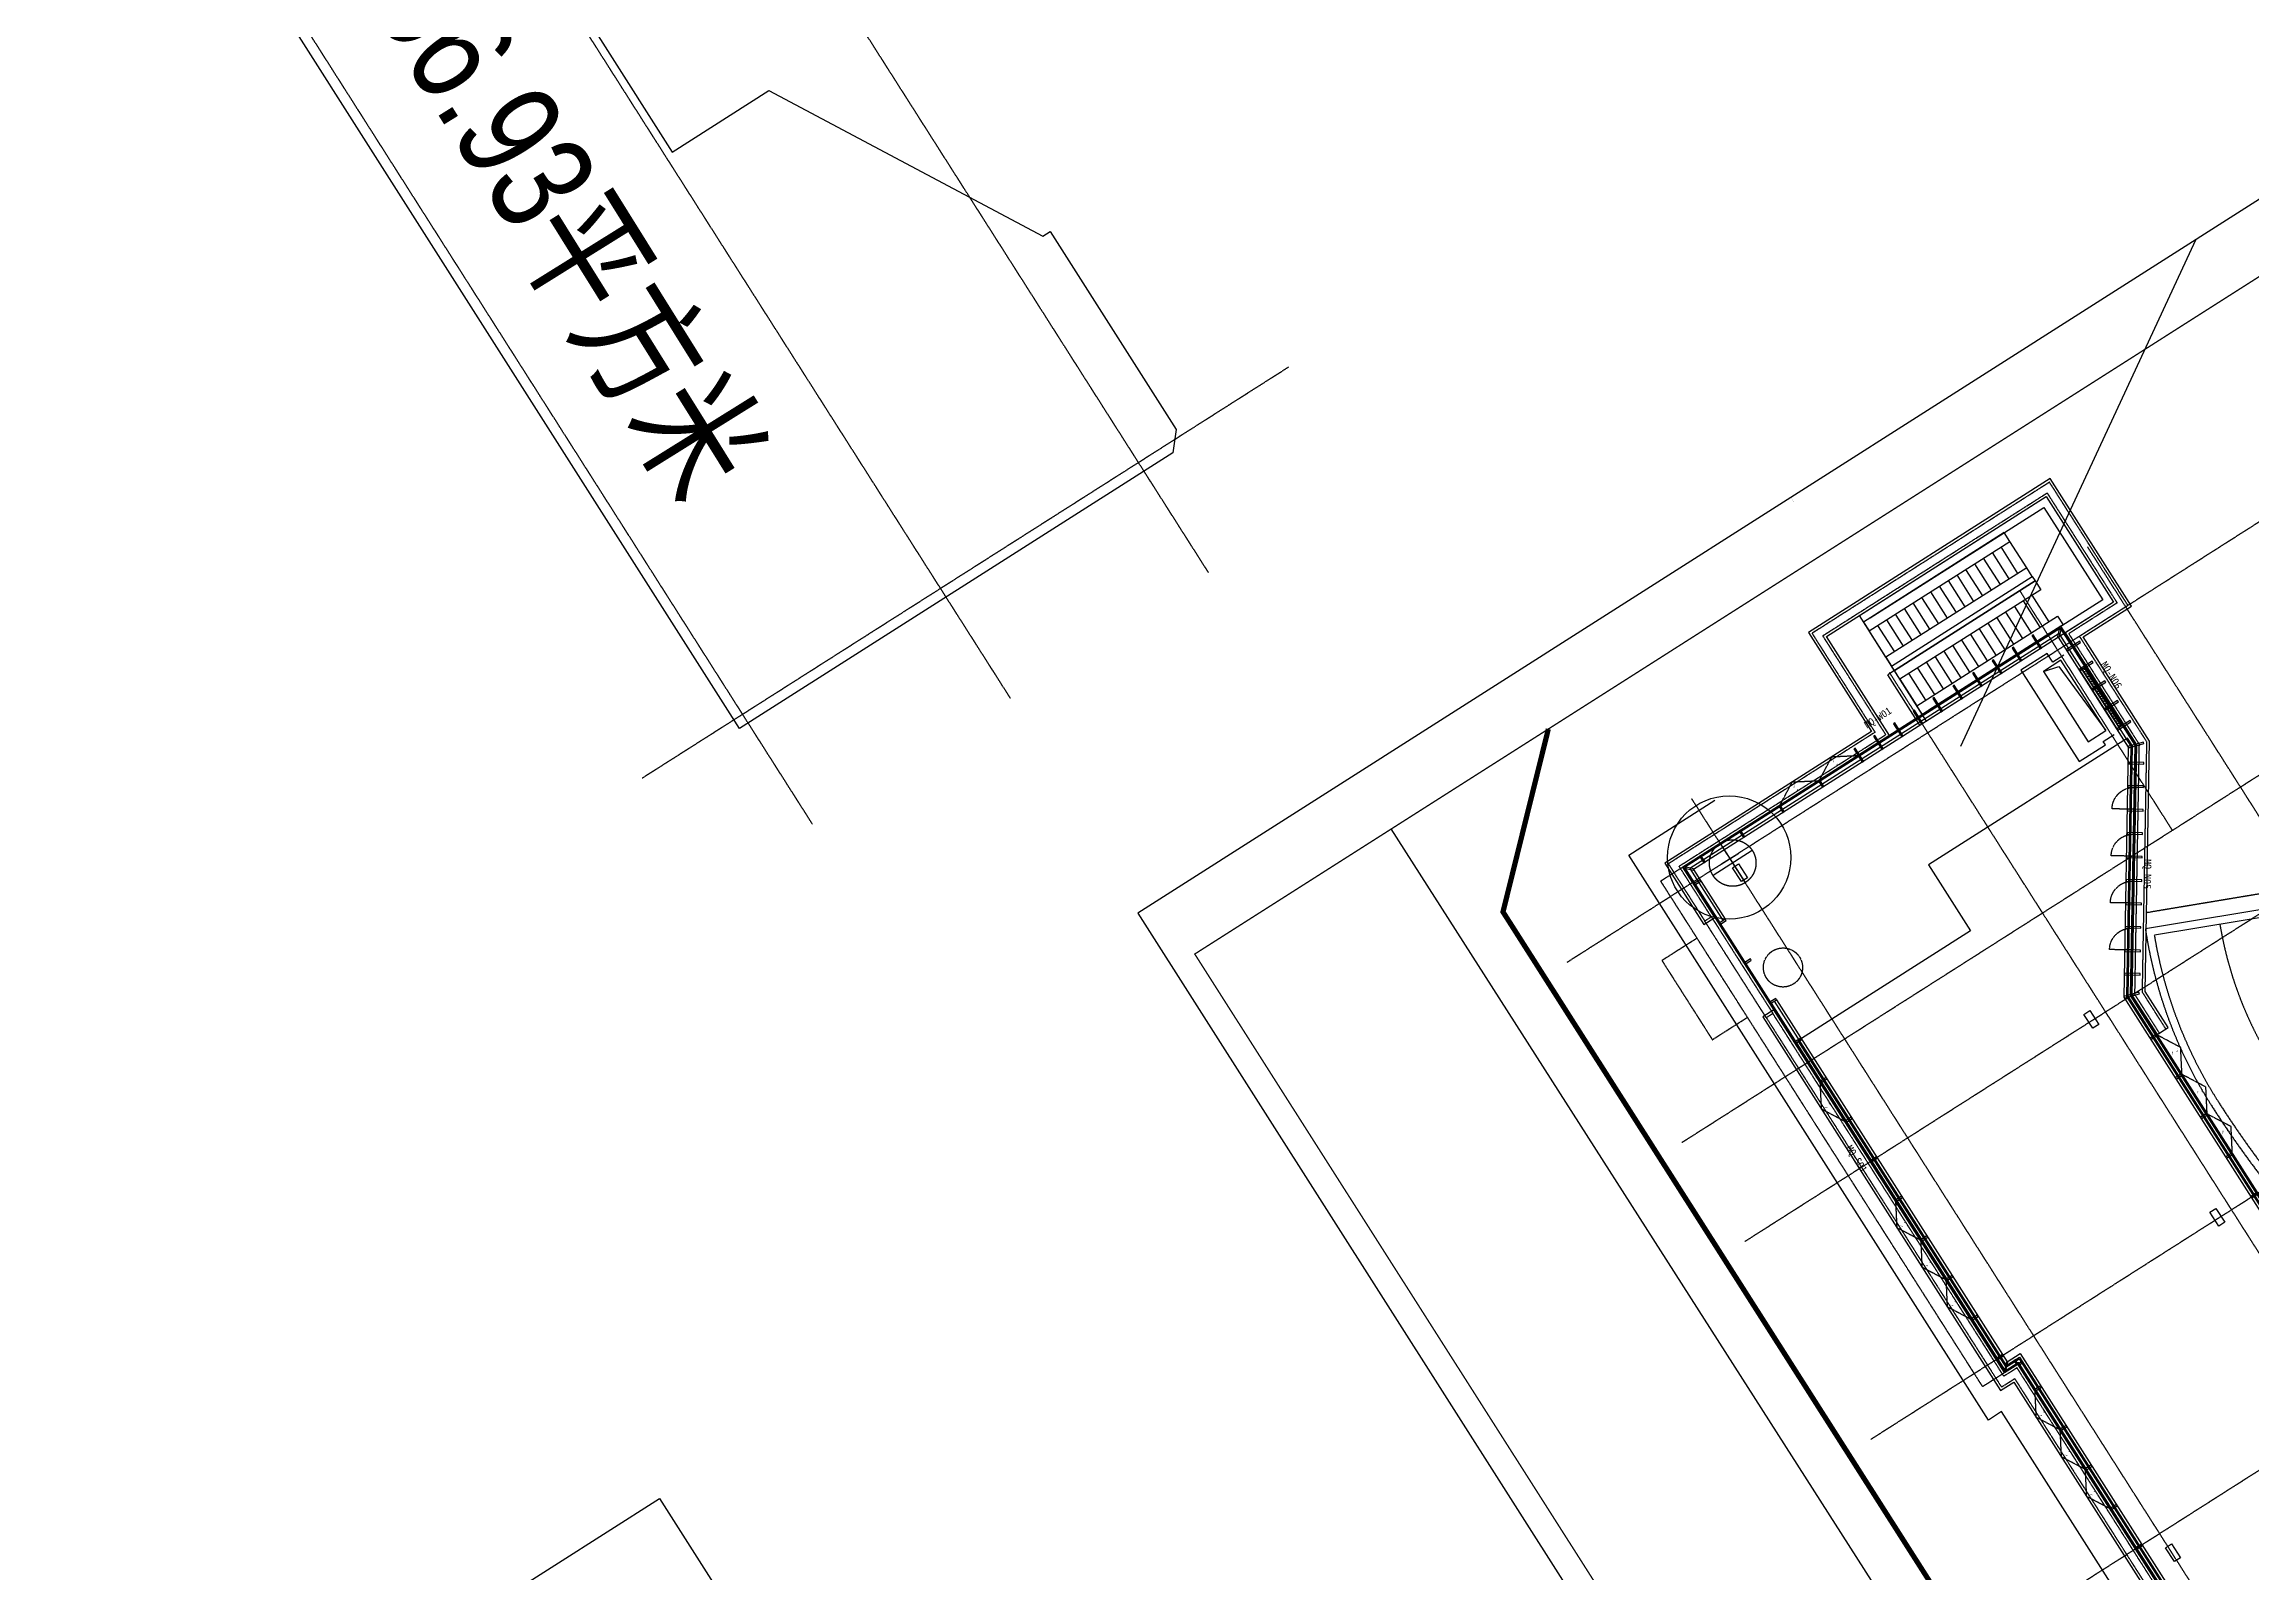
# Model space of a CAD drawing. Extents: x -46296 to 410892, y -132363 to 283170.
# Drawn here: x 2444 to 87139, y 94990 to 153650 of the extents above; entities that cross this region are included whole.
import ezdxf
from ezdxf.xclip import XClip

# ---------------------------------------------------------------- set-up
doc = ezdxf.new("R2010")
doc.units = 0
doc.header["$LTSCALE"] = 5
doc.header["$XCLIPFRAME"] = 2
for name, pattern in [('104 13#平面_t3$0$109 3#平面$0$DASH', [0.35, 0.25, -0.1]), ('104 13#平面_t3$0$ACAD_ISO04W100', [30, 24, -3, 0, -3]), ('104 13#平面_t3$0$ACAD_ISO05W100', [34, 24, -3, 0.5, -3, 0.5, -3]), ('104 13#平面_t3$0$DASH', [0.35, 0.25, -0.1]), ('104 13#平面_t3$0$DOTE', [2.42, 2, -0.2, 0.02, -0.2]), ('13#楼幕墙$0$DASH', [0.35, 0.25, -0.1]), ('X-104 B0平面$0$DOTE', [2.42, 2, -0.2, 0.02, -0.2])]:
    doc.linetypes.add(name, pattern=pattern)
doc.layers.get('0').update_dxf_attribs({"linetype": 'CONTINUOUS'})
doc.layers.get('Defpoints').update_dxf_attribs({"linetype": 'CONTINUOUS'})
doc.layers.add('104 13#平面_t3$0$000套内', color=226, linetype='CONTINUOUS', lineweight=30, plot=False)
for name, color, linetype in [('104 13#平面_t3$0$02-TEXT_标注', 130, 'CONTINUOUS'), ('104 13#平面_t3$0$A-C_玻璃幕墙', 140, 'CONTINUOUS'), ('104 13#平面_t3$0$A-E_电梯', 171, 'CONTINUOUS'), ('104 13#平面_t3$0$A-I_卫-洁具', 241, 'CONTINUOUS'), ('104 13#平面_t3$0$A-O_散水', 134, 'CONTINUOUS'), ('104 13#平面_t3$0$A-SUR_保温', 222, 'CONTINUOUS'), ('104 13#平面_t3$0$A-TECH_暖通', 6, 'CONTINUOUS'), ('104 13#平面_t3$0$A-TECH_结构', 21, 'CONTINUOUS'), ('104 13#平面_t3$0$A_AXIS-轴线', 36, '104 13#平面_t3$0$DOTE'), ('104 13#平面_t3$0$M-场地 车库入口', 41, 'CONTINUOUS'), ('104 13#平面_t3$0$M-用地 红线', 20, '104 13#平面_t3$0$ACAD_ISO04W100'), ('104 13#平面_t3$0$M-绿化 首层轮廓', 197, 'CONTINUOUS'), ('104 13#平面_t3$0$M-道路 边线', 151, 'CONTINUOUS'), ('13#楼幕墙$0$A-C_幕墙龙骨', 133, 'CONTINUOUS'), ('13#楼幕墙$0$A-C_玻璃幕墙', 140, 'CONTINUOUS'), ('13#楼幕墙$0$A-C_窗', 140, 'CONTINUOUS'), ('X-104 B0平面$0$A-TECH_结构', 21, 'CONTINUOUS'), ('X-104 B0平面$0$A_AXIS-轴线', 36, 'X-104 B0平面$0$DOTE')]:
    doc.layers.add(name, color=color, linetype=linetype)
doc.layers.add('104 13#平面_t3$0$DIM_MODI', color=6, linetype='CONTINUOUS', plot=False)
doc.layers.add('13#楼幕墙$0$04-不打印_辅助线', color=165, linetype='CONTINUOUS', plot=False)
doc.styles.add('104 13#平面_t3$0$_TCH_AXIS', font='STXIHEI.TTF', dxfattribs={"width": 0.75})
doc.styles.add('X-104 B0平面$0$Arial', font='arial.ttf', dxfattribs={"width": 0.75, "height": 2.5})

# ---------------------------------------------------------------- blocks, each defined once
blk = doc.blocks.new('灭火器箱')
blk.add_lwpolyline([(0, 0), (788, 0), (788, -344), (0, -344)], close=True)
blk = doc.blocks.new('图框-A1')
for points, const_width in [([(0, 0), (841, 0), (841, 594), (0, 594)], 0.05), ([(766, 584), (25, 584), (25, 10), (766, 10)], 0.5)]:
    blk.add_lwpolyline(points, close=True, dxfattribs=dict(const_width=const_width))
at = {"const_width": 0.05}
blk.add_lwpolyline([(0, 297), (2, 297)], dxfattribs=at)
blk = doc.blocks.new('104 13#平面_t3$0$轴网')
at = {"layer": '104 13#平面_t3$0$A_AXIS-轴线', "linetype": '104 13#平面_t3$0$DOTE'}
for p, q in [((-200, -7401), (-200, 24620)), ((8000, -7401), (8000, 24620)), ((12500, -7401), (12500, 24620)), ((21500, -7401), (21500, 24620)), ((30500, -7401), (30500, 24620)), ((39500, -7401), (39500, 24620)), ((48500, -7401), (48500, 24620)), ((57500, -7401), (57500, 24620)), ((60408, 18000), (-2925, 18000)), ((60408, 9000), (-2925, 9000)), ((60408, 0), (-2925, 0))]:
    blk.add_line(p, q, dxfattribs=at)
blk = doc.blocks.new('13#楼幕墙$0$A$C1D2C5D5E')
at = {"layer": '13#楼幕墙$0$04-不打印_辅助线'}
for points in [[(0, 893), (0, -893)], [(-893, 0), (893, 0)], [(-200, -400), (-200, 400)]]:
    blk.add_lwpolyline(points, dxfattribs=at)
blk.add_circle((0, 0), 893, dxfattribs=at)
blk = doc.blocks.new('*U272')
h = blk.add_hatch()
h.set_pattern_fill('ANSI31', color=256, scale=50)
h.set_pattern_definition([(45, (-55312.376, 120006.8), (-56.1266, 56.1266), [])])
h.paths.add_polyline_path([(-840, 100), (0, 100), (0, 200), (-840, 200)])
for points in [[(-840, 0), (0, 0), (0, 300), (-840, 300)], [(-840, 100), (0, 100), (0, 200), (-840, 200)]]:
    blk.add_lwpolyline(points, close=True)
blk = doc.blocks.new('13#楼幕墙$0$A$C62EA228A')
at = {"linetype": '13#楼幕墙$0$DASH'}
blk.add_lwpolyline([(10, -300), (-860, -797), (-1730, -300)], dxfattribs=at)
at = {"layer": '13#楼幕墙$0$A-C_玻璃幕墙', "color": 1}
blk.add_lwpolyline([(-889, -674, 0, 25, 0), (-792, -580, 0, 0, 0), (-890, -456, 25, 0, 0), (-786, -374, 0, 0, 0)], format="xyseb", dxfattribs=at)
blk = doc.blocks.new('*U275')
for points in [[(150, 150), (150, 200), (0, 200), (0, 0), (150, 0)], [(150, 0), (200, 0), (200, 150), (150, 150)]]:
    blk.add_lwpolyline(points)
blk = doc.blocks.new('13#楼幕墙$0$A$C19832372')
blk.add_lwpolyline([(-384, -466), (-334, -498), (-8, 5), (-59, 38)], close=True)
blk = doc.blocks.new('13#楼幕墙$0$A$C7A413A1D')
blk.add_lwpolyline([(-70, -300), (-10, -300), (-10, 0), (-70, 0)], close=True)
blk = doc.blocks.new('*U255')
at = {"layer": '13#楼幕墙$0$A-C_幕墙龙骨', "rotation": 32.87626175215657}
blk.add_blockref('13#楼幕墙$0$A$C19832372', (40, 300), dxfattribs=at)
blk = doc.blocks.new('*U256')
at = {"layer": '13#楼幕墙$0$A-C_幕墙龙骨', "color": 0, "linetype": 'ByBlock', "lineweight": -2, "transparency": 16777216}
for p in [(0, 0), (900, 0), (1800, 0), (2700, 0), (3600, 0)]:
    blk.add_blockref('*U255', p, dxfattribs=at)
blk = doc.blocks.new('13#楼幕墙$0$A$C2CD63A88')
at = {"linetype": '13#楼幕墙$0$DASH'}
blk.add_lwpolyline([(-10, 720), (-10, -120)], dxfattribs=at)
blk.add_arc((-10, 720), 840, 270.00003, 359.99997, dxfattribs=at)
blk = doc.blocks.new('13#楼幕墙')
at = {"layer": '13#楼幕墙$0$04-不打印_辅助线'}
blk.add_lwpolyline([(-200, -400), (-200, 400)], dxfattribs=at)
at = {"layer": '13#楼幕墙$0$A-C_幕墙龙骨'}
for points in [[(4604, 15766), (4546, 15783), (4374, 15209), (4431, 15191)], [(12381, 9909), (12438, 9891), (12611, 10466), (12554, 10483)], [(-830, -1594), (-794, -1630), (-582, -1418), (-618, -1382)], [(21994, -1630), (22030, -1594), (21818, -1382), (21782, -1418)], [(22100, -1150), (22100, -1100), (21900, -1100), (21900, -1150)], [(22100, -1100), (22150, -1100), (22150, -900), (22100, -900)]]:
    blk.add_lwpolyline(points, close=True, dxfattribs=at)
at = {"layer": '13#楼幕墙$0$A-C_玻璃幕墙'}
for p, q in [((4478, 15450), (-850, 15450)), ((-850, 15450), (-850, -1650)), ((4432, 15300), (-700, 15300)), ((-700, 15300), (-700, -1500)), ((12440, 10000), (4432, 15300)), ((12485, 10150), (4478, 15450)), ((4402, 15200), (-600, 15200)), ((-600, 15200), (-600, -1400)), ((12410, 9900), (4402, 15200)), ((38100, 9900), (12410, 9900)), ((38000, 10000), (12440, 10000)), ((37850, 10150), (12485, 10150)), ((21800, -1400), (21800, -800)), ((21800, -800), (52070, -800)), ((-850, -1650), (1670, -1650)), ((-700, -1500), (1670, -1500)), ((-600, -1400), (1670, -1400)), ((5330, -1400), (21800, -1400)), ((5330, -1500), (21900, -1500)), ((5330, -1650), (22050, -1650)), ((21900, -1500), (21900, -900)), ((21900, -900), (52070, -900)), ((22050, -1650), (22050, -1050)), ((22050, -1050), (52070, -1050))]:
    blk.add_line(p, q, dxfattribs=at)
blk.add_lwpolyline([(4493, 15500), (-900, 15500), (-900, -1700), (22100, -1700), (22100, -1100), (58400, -1100), (58400, 18960), (53293, 23245), (37800, 14300), (37800, 10200), (12500, 10200), (4493, 15500)], dxfattribs=at)
blk.add_blockref('13#楼幕墙$0$A$C1D2C5D5E', (0, 0))
at = {"layer": '13#楼幕墙$0$A-C_幕墙龙骨', "xscale": -1, "rotation": 225.0000000000021}
blk.add_blockref('13#楼幕墙$0$A$C7A413A1D', (-572, 15228), dxfattribs=at)
at = {"layer": '13#楼幕墙$0$A-C_幕墙龙骨'}
for name, p in [('*U256', (0, 15500)), ('13#楼幕墙$0$A$C7A413A1D', (14340, 10200)), ('13#楼幕墙$0$A$C7A413A1D', (16140, 10200)), ('13#楼幕墙$0$A$C7A413A1D', (17940, 10200)), ('13#楼幕墙$0$A$C7A413A1D', (19740, 10200)), ('13#楼幕墙$0$A$C7A413A1D', (21540, 10200)), ('13#楼幕墙$0$A$C7A413A1D', (23340, -800)), ('13#楼幕墙$0$A$C7A413A1D', (25140, -800)), ('13#楼幕墙$0$A$C7A413A1D', (26940, -800)), ('13#楼幕墙$0$A$C7A413A1D', (28740, -800)), ('13#楼幕墙$0$A$C7A413A1D', (30540, -800)), ('13#楼幕墙$0$A$C7A413A1D', (-60, -1400)), ('13#楼幕墙$0$A$C7A413A1D', (1740, -1400)), ('13#楼幕墙$0$A$C7A413A1D', (3540, -1400)), ('13#楼幕墙$0$A$C7A413A1D', (5340, -1400)), ('13#楼幕墙$0$A$C7A413A1D', (7140, -1400)), ('13#楼幕墙$0$A$C7A413A1D', (8940, -1400)), ('13#楼幕墙$0$A$C7A413A1D', (10740, -1400)), ('13#楼幕墙$0$A$C7A413A1D', (12540, -1400)), ('13#楼幕墙$0$A$C7A413A1D', (14340, -1400)), ('13#楼幕墙$0$A$C7A413A1D', (16140, -1400)), ('13#楼幕墙$0$A$C7A413A1D', (17940, -1400)), ('13#楼幕墙$0$A$C7A413A1D', (19740, -1400)), ('13#楼幕墙$0$A$C7A413A1D', (21540, -1400))]:
    blk.add_blockref(name, p, dxfattribs=at)
for name, p, rotation in [('13#楼幕墙$0$A$C19832372', (5278, 15340), 359.3762617522031), ('13#楼幕墙$0$A$C19832372', (-1200, 14440), 122.8762617521566), ('13#楼幕墙$0$A$C19832372', (6028, 14843), 359.3762617522031), ('13#楼幕墙$0$A$C19832372', (-1200, 13540), 122.8762617521566), ('13#楼幕墙$0$A$C19832372', (6779, 14347), 359.3762617522031), ('13#楼幕墙$0$A$C19832372', (7529, 13850), 359.3762617522031), ('13#楼幕墙$0$A$C19832372', (-1200, 12640), 122.8762617521566), ('13#楼幕墙$0$A$C19832372', (8280, 13353), 359.3762617522031), ('13#楼幕墙$0$A$C19832372', (9030, 12856), 359.3762617522031), ('13#楼幕墙$0$A$C19832372', (-1200, 11740), 122.8762617521566), ('13#楼幕墙$0$A$C19832372', (9781, 12360), 359.3762617522031), ('13#楼幕墙$0$A$C19832372', (10531, 11863), 359.3762617522031), ('13#楼幕墙$0$A$C19832372', (-1200, 10840), 122.8762617521566), ('13#楼幕墙$0$A$C19832372', (11282, 11366), 359.3762617522031), ('13#楼幕墙$0$A$C19832372', (-1200, 9940), 122.8762617521566), ('13#楼幕墙$0$A$C19832372', (12032, 10869), 359.3762617522031), ('13#楼幕墙$0$A$C19832372', (-1200, 9040), 122.8762617521566), ('13#楼幕墙$0$A$C19832372', (-1200, 8140), 122.8762617521566), ('13#楼幕墙$0$A$C19832372', (-1200, 7240), 122.8762617521566), ('13#楼幕墙$0$A$C19832372', (-1200, 6340), 122.8762617521566), ('13#楼幕墙$0$A$C7A413A1D', (-900, 4540), 90), ('13#楼幕墙$0$A$C7A413A1D', (-900, 2740), 90), ('13#楼幕墙$0$A$C7A413A1D', (-900, 940), 90), ('13#楼幕墙$0$A$C7A413A1D', (-900, -860), 90)]:
    blk.add_blockref(name, p, dxfattribs=dict(at, rotation=rotation))
at = {"layer": '13#楼幕墙$0$A-C_玻璃幕墙', "xscale": -1, "rotation": 180}
blk.add_blockref('*U275', (21900, -900), dxfattribs=at)
at = {"layer": '13#楼幕墙$0$A-C_窗'}
for name, p, rotation in [('*U272', (930, 15500), 180), ('*U272', (1830, 15500), 180), ('*U272', (2730, 15500), 180), ('13#楼幕墙$0$A$C62EA228A', (-600, 4540), 270), ('13#楼幕墙$0$A$C62EA228A', (-600, 2740), 270)]:
    blk.add_blockref(name, p, dxfattribs=dict(at, rotation=rotation))
at = {"layer": '13#楼幕墙$0$A-C_窗', "xscale": -1}
for name, p, rotation in [('13#楼幕墙$0$A$C2CD63A88', (6121, 13499), 326.5000000000051), ('13#楼幕墙$0$A$C2CD63A88', (7622, 12505), 326.5000000000002), ('13#楼幕墙$0$A$C2CD63A88', (9123, 11512), 326.4999420099859), ('13#楼幕墙$0$A$C2CD63A88', (10624, 10518), 326.4999999998761), ('13#楼幕墙$0$A$C62EA228A', (16060, 9900), 180), ('13#楼幕墙$0$A$C62EA228A', (17860, 9900), 180), ('13#楼幕墙$0$A$C62EA228A', (19660, 9900), 180)]:
    blk.add_blockref(name, p, dxfattribs=dict(at, rotation=rotation))
at = {"layer": '13#楼幕墙$0$A-C_窗'}
for p in [(25060, -800), (26860, -800), (28660, -800), (10660, -1400), (16060, -1400), (17860, -1400), (19660, -1400)]:
    blk.add_blockref('13#楼幕墙$0$A$C62EA228A', p, dxfattribs=at)
blk = doc.blocks.new('*U191')
at = {"color": 8, "ltscale": 0.02}
blk.add_line((-222, 115), (222, -115), dxfattribs=at)
blk = doc.blocks.new('*U192')
at = {"color": 0, "linetype": 'ByBlock', "lineweight": -2, "transparency": 16777216}
for p in [(2147, 4125), (2216, 4258), (2286, 4391), (1732, 3326), (1801, 3459), (1870, 3592), (1939, 3725), (2009, 3859), (2078, 3992), (1316, 2528), (1385, 2661), (1454, 2794), (1524, 2927), (1593, 3060), (1662, 3193), (831, 1597), (900, 1730), (970, 1863), (1039, 1996), (1108, 2129), (1177, 2262), (1247, 2395), (416, 798), (485, 931), (554, 1064), (623, 1197), (693, 1331), (762, 1464), (0, 0), (69, 133), (139, 266), (208, 399), (277, 532), (346, 665)]:
    blk.add_blockref('*U191', p, dxfattribs=at)
blk = doc.blocks.new('104 13#平面_t3$0$jtrsyt')
at = {"ltscale": 0.02}
for p, q in [((62, 422), (-4493, -3005)), ((0, 0), (-4075, -3066)), ((20030, -7283), (23630, -7283)), ((20030, -7583), (20030, -12683)), ((20030, -7583), (25130, -7583)), ((23630, -7283), (23630, -12983)), ((24630, -7583), (24630, -12683)), ((25130, -7583), (25130, -12683)), ((20030, -12683), (25130, -12683)), ((20030, -12983), (23630, -12983))]:
    blk.add_line(p, q, dxfattribs=at)
for centre, radius, start, end in [((9589, 7215), 12000, 216.9589, 239.99976), ((9589, 7215), 11700, 215.48962, 239.99976), ((9589, 7215), 14550, 216.9589, 239.99976), ((9589, 7215), 17400, 215.97099, 239.99976), ((9589, 7215), 17100, 216.9589, 239.99976), ((20030, 25300), 32883, 239.99976, 270), ((20030, 25300), 32583, 239.99976, 270), ((20030, 25300), 35433, 239.99976, 270), ((20030, 25300), 37983, 239.99976, 270), ((20030, 25300), 38283, 239.99976, 270)]:
    blk.add_arc(centre, radius, start, end, dxfattribs=at)
at = {"rotation": 27.49977707902309}
blk.add_blockref('*U192', (24880, -12683), dxfattribs=at)
blk = doc.blocks.new('104 13#平面_t3$0$A$C0BB3323F')
at = {"layer": '104 13#平面_t3$0$M-用地 红线', "ltscale": 0.05, "const_width": 200}
blk.add_lwpolyline([(-7235, -1505), (-2249, -6741), (66865, -6716)], dxfattribs=at)
at = {"layer": '104 13#平面_t3$0$M-绿化 首层轮廓'}
for p, q in [((4165, 27097), (-418, 35000)), ((4165, 27097), (4165, 27097)), ((34572, 24046), (29546, 21140)), ((12815, 20012), (12815, 20012)), ((-1500, -1500), (-1500, 2414)), ((-7235, -1505), (-2249, -6741)), ((24200, -1500), (-1500, -1500)), ((61076, -900), (24200, -900)), ((24200, -900), (24200, -1500)), ((61070, -2786), (61076, -900)), ((-2249, -6741), (58823, -6719))]:
    blk.add_line(p, q, dxfattribs=at)
for centre, radius, start, end in [((20226, 37873), 19341, 213.86129, 243.41855), ((35573, 22315), 2000, 38.64043, 120.04088), ((20034, 37588), 19000, 243.54884, 247.67011), ((20034, 37588), 19000, 266.83313, 300.04088), ((20034, 37588), 19000, 247.67011, 266.83313), ((56076, -2541), 5000, 303.32335, 357.20115)]:
    blk.add_arc(centre, radius, start, end, dxfattribs=at)
at = {"layer": '104 13#平面_t3$0$M-道路 边线'}
for p, q in [((5642, 38504), (9646, 31580)), ((39057, 34726), (45590, 38504)), ((448, 35501), (4452, 28576)), ((26042, 27199), (39057, 34726)), ((37101, 26664), (29045, 22005))]:
    blk.add_line(p, q, dxfattribs=at)
at = {"layer": '104 13#平面_t3$0$M-道路 边线', "ltscale": 0.02}
blk.add_line((38171, 23816), (39469, 24567), dxfattribs=at)
at = {"layer": '104 13#平面_t3$0$M-道路 边线', "ltscale": 0.5}
for p, q in [((50117, 24739), (40724, 19401)), ((62076, -2539), (62069, 17786)), ((56087, -8541), (56087, -8541))]:
    blk.add_line(p, q, dxfattribs=at)
at = {"layer": '104 13#平面_t3$0$M-道路 边线', "ltscale": 0.02}
blk.add_lwpolyline([(56087, -8541), (-7235, -8649)], dxfattribs=at)
at = {"layer": '104 13#平面_t3$0$M-道路 边线'}
for centre, radius, start, end in [((20034, 37588), 12000, 210.04088, 300.04088), ((20034, 37588), 18000, 210.04088, 247.67011), ((38102, 24933), 2000, 30.04088, 120.04088), ((20034, 37588), 18000, 247.67011, 300.04088)]:
    blk.add_arc(centre, radius, start, end, dxfattribs=at)
at = {"layer": '104 13#平面_t3$0$M-道路 边线', "ltscale": 0.02}
blk.add_arc((38968, 25433), 1000, 300.0411, 30.04088, dxfattribs=at)
at = {"layer": '104 13#平面_t3$0$M-道路 边线', "ltscale": 0.5}
for centre, radius, start, end in [((54069, 17783), 8000, 0.02044, 119.60761), ((56076, -2541), 6000, 270.09774, 0.02044)]:
    blk.add_arc(centre, radius, start, end, dxfattribs=at)
at = {"layer": 'Defpoints'}
blk.add_lwpolyline([(59300, 600), (59300, 20660), (54205, 24935), (38700, 16000), (38700, 11900), (13400, 11900), (5393, 17200), (0, 17200), (0, 0), (23000, 0), (23000, 600)], close=True, dxfattribs=at)
blk = doc.blocks.new('104 13#平面_t3')
at = {"layer": '104 13#平面_t3$0$000套内'}
blk.add_lwpolyline([(7100, -1550), (21950, -1550), (21950, -950), (48400, -950), (48400, 11050), (53400, 11050), (53400, 18100), (58250, 18100), (58250, 18890), (53289, 23053), (37950, 14213), (37950, 10050), (12455, 10050), (4447, 15350), (4100, 15350), (4100, 6300), (7100, 6300), (7100, -1550)], dxfattribs=at)
at = {"layer": '104 13#平面_t3$0$A-C_玻璃幕墙', "linetype": '104 13#平面_t3$0$DASH'}
blk.add_lwpolyline([(22100, -1700), (22100, -2700), (-900, -2700), (-900, -1700)], dxfattribs=at)
blk.add_lwpolyline([(5300, -2700), (1700, -2700), (1700, -4300), (5300, -4300)], close=True, dxfattribs=at)
at = {"layer": '104 13#平面_t3$0$A-E_电梯'}
for p, q in [((-5400, 17700), (-600, 17700)), ((-5400, 9200), (-5400, 17700)), ((-600, 17700), (-600, 9200)), ((-3500, 15600), (-4700, 15600)), ((-3500, 15200), (-4700, 15200)), ((-3500, 14800), (-4700, 14800)), ((-3500, 14400), (-4700, 14400)), ((-2500, 15200), (-1300, 15200)), ((-2500, 14800), (-1300, 14800)), ((-2500, 14400), (-1300, 14400)), ((-3500, 14000), (-4700, 14000)), ((-3500, 13600), (-4700, 13600)), ((-2500, 14000), (-1300, 14000)), ((-2500, 13600), (-1300, 13600)), ((-3500, 13200), (-4700, 13200)), ((-3500, 12800), (-4700, 12800)), ((-2500, 13200), (-1300, 13200)), ((-2500, 12800), (-1300, 12800)), ((-3500, 12400), (-4700, 12400)), ((-3500, 12000), (-4700, 12000)), ((-2500, 12400), (-1300, 12400)), ((-2500, 12000), (-1300, 12000)), ((-3500, 11600), (-4700, 11600)), ((-3500, 11200), (-4700, 11200)), ((-2500, 11600), (-1300, 11600)), ((-2500, 11200), (-1300, 11200)), ((-3500, 10800), (-4700, 10800)), ((-3500, 10400), (-4700, 10400)), ((-2500, 10800), (-1300, 10800)), ((-2500, 10400), (-1300, 10400)), ((-3500, 10000), (-4700, 10000)), ((-3500, 9600), (-4700, 9600)), ((-2500, 10000), (-1300, 10000)), ((-2500, 9600), (-1300, 9600)), ((-600, 9200), (-5400, 9200)), ((-3500, 9200), (-4700, 9200)), ((-2900, 9200), (-2900, 8900)), ((-600, 8900), (-2900, 8900)), ((-2500, 9200), (-1300, 9200))]:
    blk.add_line(p, q, dxfattribs=at)
blk.add_lwpolyline([(-5100, 9500), (-5100, 17400), (-900, 17400), (-900, 9500)], dxfattribs=at)
for points in [[(-4700, 15600), (-5100, 15600), (-5100, 9200), (-4700, 9200)], [(-3100, 15600), (-3500, 15600), (-3500, 9200), (-3100, 9200)], [(-2900, 9200), (-3100, 9200), (-3100, 15600), (-2900, 15600)], [(-2900, 15600), (-2500, 15600), (-2500, 9200), (-2900, 9200)], [(-1300, 15600), (-900, 15600), (-900, 9200), (-1300, 9200)]]:
    blk.add_lwpolyline(points, close=True, dxfattribs=at)
at = {"layer": '104 13#平面_t3$0$A-I_卫-洁具', "linetype": '104 13#平面_t3$0$DASH'}
blk.add_circle((4418, -525), 750, dxfattribs=at)
at = {"layer": '104 13#平面_t3$0$A-O_散水', "linetype": '104 13#平面_t3$0$DASH'}
for p, q in [((1300, -1800), (5700, -1800)), ((5700, -2100), (1300, -2100))]:
    blk.add_line(p, q, dxfattribs=at)
at = {"layer": '104 13#平面_t3$0$A-O_散水', "linetype": '104 13#平面_t3$0$109 3#平面$0$DASH'}
blk.add_lwpolyline([(38136, 22617), (37685, 23396), (33703, 21093, -0.131654), (17715, 16797, -0.121419), (12556, 18064), (10136, 12364)], format="xyb", dxfattribs=at)
at = {"layer": '104 13#平面_t3$0$A-O_散水'}
for points in [[(1400, -2200), (1400, -1700), (-900, -1700), (-900, 7700), (-5400, 7700), (-5400, 17700), (-600, 17700), (-600, 15500), (4493, 15500), (12500, 10200), (14300, 10200), (14300, 10700), (12650, 10700), (4643, 16000), (-100, 16000), (-100, 18200), (-5900, 18200), (-5900, 7200), (-1400, 7200), (-1400, -2200)], [(51800, -1600), (51800, -1100), (22100, -1100), (22100, -1700), (5600, -1700), (5600, -2200), (22600, -2200), (22600, -1600)]]:
    blk.add_lwpolyline(points, close=True, dxfattribs=at)
at = {"layer": '104 13#平面_t3$0$A-O_散水', "linetype": '104 13#平面_t3$0$DASH'}
for points in [[(1300, -2100), (1300, -1800), (-1000, -1800), (-1000, 7600), (-5500, 7600), (-5500, 17800), (-500, 17800), (-500, 15600), (4523, 15600), (12530, 10300), (14300, 10300), (14300, 10600), (12620, 10600), (4613, 15900), (-200, 15900), (-200, 18100), (-5800, 18100), (-5800, 7300), (-1300, 7300), (-1300, -2100)], [(51700, -1500), (51700, -1200), (22200, -1200), (22200, -1800), (5700, -1800), (5700, -2100), (22500, -2100), (22500, -1500)]]:
    blk.add_lwpolyline(points, close=True, dxfattribs=at)
at = {"layer": '104 13#平面_t3$0$A-SUR_保温'}
blk.add_lwpolyline([(100, 15000), (100, 14500), (-300, 14500), (-300, 13300), (3850, 13300), (3850, 14500), (3700, 14500), (3700, 15000)], dxfattribs=at)
at = {"layer": '104 13#平面_t3$0$A-TECH_暖通', "linetype": '104 13#平面_t3$0$109 3#平面$0$DASH', "const_width": 30}
for points in [[(30500, 8700), (30500, 300)], [(30500, -300), (30500, -800)]]:
    blk.add_lwpolyline(points, dxfattribs=at)
at = {"layer": '104 13#平面_t3$0$A-TECH_结构'}
for points in [[(58350, -1050), (58350, 18937), (53288, 23184), (37850, 14271), (37850, 10150), (12485, 10150), (4478, 15450), (-850, 15450), (-850, -1650), (22050, -1650), (22050, -1050)], [(200, 14000), (3400, 14000), (3400, 14800), (200, 14800)]]:
    blk.add_lwpolyline(points, close=True, dxfattribs=at)
for points in [[(200, 14000), (361, 14608), (3400, 14800)], [(-900, -1675), (-900, -1700)], [(-825, -1700), (-900, -1700)]]:
    blk.add_lwpolyline(points, dxfattribs=at)
at = {"layer": '104 13#平面_t3$0$A_AXIS-轴线', "linetype": '104 13#平面_t3$0$DOTE'}
blk.add_line((-2925, 14900), (8000, 14900), dxfattribs=at)
at = {"layer": '104 13#平面_t3$0$DIM_MODI'}
blk.add_line((915, 9787), (-29996, 58075), dxfattribs=at)
at = {"xscale": 100, "yscale": 100, "zscale": 100}
blk.add_blockref('图框-A1', (-10635, -20285), dxfattribs=at)
for name, p in [('104 13#平面_t3$0$A$C0BB3323F', (-900, -1700)), ('104 13#平面_t3$0$轴网', (0, 0))]:
    blk.add_blockref(name, p)
at = {"layer": '104 13#平面_t3$0$A-TECH_结构'}
blk.add_blockref('13#楼幕墙', (0, 0), dxfattribs=at)
at = {"layer": '104 13#平面_t3$0$M-场地 车库入口', "ltscale": 200, "rotation": 30.04109946673724}
blk.add_blockref('104 13#平面_t3$0$jtrsyt', (13018, 16851), dxfattribs=at)
at = {"layer": '104 13#平面_t3$0$02-TEXT_标注', "linetype": '104 13#平面_t3$0$ACAD_ISO05W100', "style": '104 13#平面_t3$0$_TCH_AXIS'}
for s, p in [('MQ-N06', (1145, 15989)), ('MQ-S01', (11553, -2221))]:
    blk.add_text(s, height=281.2, dxfattribs=at).set_placement(p)
for s, rotation, p in [('MQ-N05', 326.5, (8349, 13398)), ('MQ-W01', 90, (-1575, 7116))]:
    blk.add_text(s, height=281.2, rotation=rotation, dxfattribs=at).set_placement(p)
blk = doc.blocks.new('X-104 B0平面')
at = {"layer": 'X-104 B0平面$0$A-TECH_结构'}
for points in [[(-2283, 176746), (3328, 180315), (699, 184450), (10782, 190863), (13465, 186644), (10934, 185034), (13564, 180900), (13269, 180712), (12963, 170852), (26538, 149509), (30246, 151868), (40753, 146284), (41040, 146463), (45868, 138869), (45748, 137966), (29114, 127385), (-2283, 176746)], [(16007, 91452), (26048, 97839), (28732, 93620), (26200, 92010), (28830, 87876), (28536, 87688), (28229, 77827), (41885, 56358), (46441, 59257), (47313, 57886), (56016, 53258), (56303, 53441), (61509, 45256), (44381, 34361), (12984, 83722), (18637, 87318), (16007, 91452)]]:
    blk.add_lwpolyline(points, dxfattribs=at)
at = {"layer": 'X-104 B0平面$0$A_AXIS-轴线'}
for p, q in [((47108, 133379), (10774, 190503)), ((39514, 128549), (3180, 185673)), ((31920, 123719), (-4414, 180842)), ((25390, 125490), (50195, 141268))]:
    blk.add_line(p, q, dxfattribs=at)
at = {"style": 'X-104 B0平面$0$Arial', "width": 0.75}
blk.add_text('防火分区：856.93平方米', height=4000, rotation=301.94333, dxfattribs=at).set_placement((2852, 174526))

msp = doc.modelspace()

# ---------------------------------------------------------------- linework, layer by layer
msp.add_circle((67088, 122439, 3000), 2367)

# ---------------------------------------------------------------- block references
msp.add_blockref('X-104 B0平面', (0, 0))
ref = msp.add_blockref('104 13#平面_t3', (67222, 122228), dxfattribs=dict(rotation=302.4795617262711))
XClip(ref).set_block_clipping_path([(-10634.5212054184, -20285.2330032716), (73465.4787945815, 39114.7669967284)])
for p, xscale, yscale, zscale, rotation in [((67557, 121516, 3000), 0.8, 0.8, 0.8, 122.479561726271), ((80926, 116567, 3000), 0.8000000000000002, 0.8000000000000002, 0.8000000000000002, 302.4795617262711), ((85760, 108972, 3000), 0.8000000000000002, 0.8000000000000002, 0.8000000000000002, 302.4795617262711), ((84167, 95422, 3000), 0.8, 0.8, 0.8, 122.479561726271)]:
    msp.add_blockref('灭火器箱', p, dxfattribs=dict(xscale=xscale, yscale=yscale, zscale=zscale, rotation=rotation))

doc.saveas('drawing.dxf')
